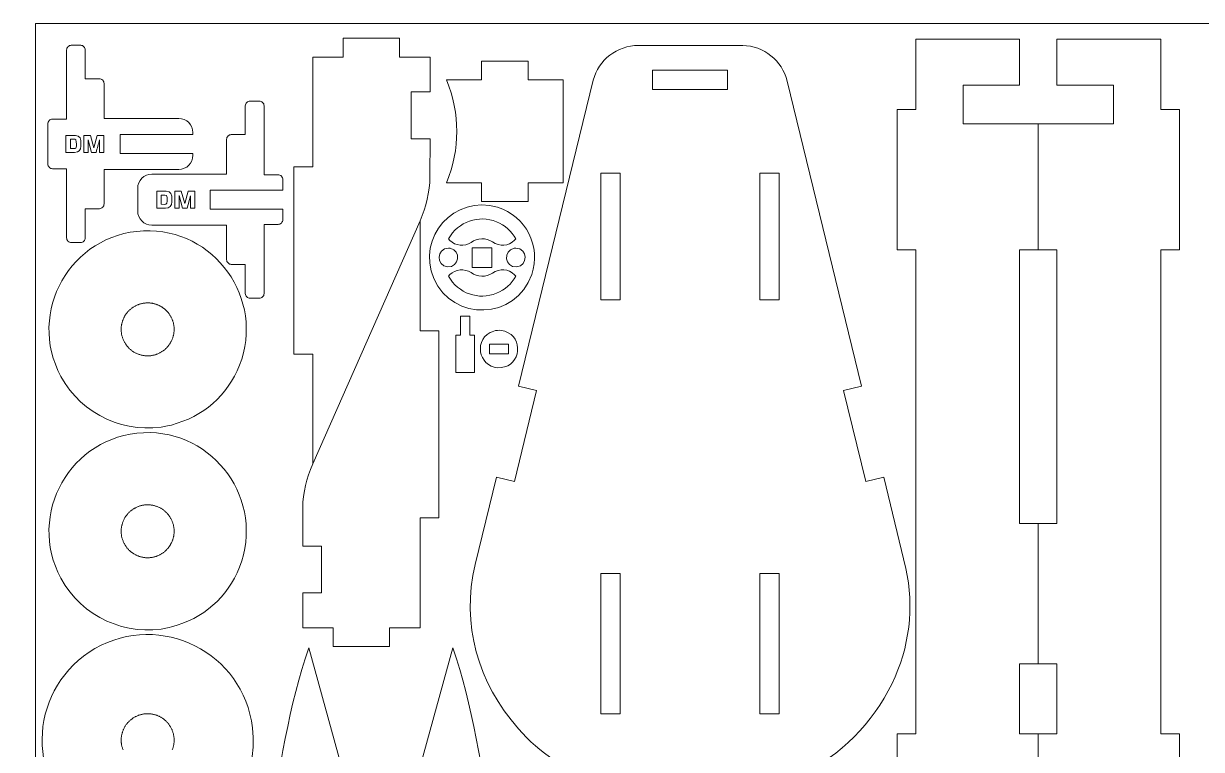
# Model space of a CAD drawing. Header units: inches. Extents: x 385 to 1135, y 241 to 603.
# Drawn here: x 384.8 to 577.9, y 365.1 to 484 of the extents above; entities that cross this region are included whole.
import ezdxf

# ---------------------------------------------------------------- set-up
doc = ezdxf.new("R2010")
doc.units = ezdxf.units.IN
doc.header["$MEASUREMENT"] = 0
for name, color, linetype in [('Capa 1', 7, 'Continuous'), ('Capa 2', 5, 'Continuous'), ('Capa 5', 20, 'Continuous')]:
    doc.layers.add(name, color=color, linetype=linetype)

msp = doc.modelspace()

# ---------------------------------------------------------------- linework, layer by layer
at = {"layer": 'Capa 1', "lineweight": 9}
for points in [[(500.22, 476.34), (500.22, 473.19), (487.95, 473.19), (487.95, 476.34), (500.22, 476.34)], [(482.62, 438.72), (482.62, 459.46), (479.48, 459.46), (479.48, 438.72), (482.59, 438.72), (482.62, 438.72)], [(505.55, 438.72), (505.55, 459.46), (508.7, 459.46), (508.7, 438.72), (505.59, 438.72), (505.55, 438.72)], [(461.53, 447.27), (458.39, 447.27), (458.39, 444.04), (461.61, 444.04), (461.61, 447.27), (461.53, 447.27)], [(551.16, 446.92), (554.23, 446.92), (554.23, 402.1), (551.16, 402.1), (551.16, 379.09), (554.23, 379.09), (554.23, 367.59), (551.16, 367.59), (551.16, 349.72), (548.09, 349.72), (548.09, 319.04), (551.16, 319.04)], [(406.23, 429.67), (406.34, 429.7), (406.44, 429.73), (406.55, 429.77), (406.65, 429.8), (406.76, 429.84), (406.86, 429.88), (406.96, 429.93), (407.06, 429.97), (407.15, 430.02), (407.25, 430.07), (407.34, 430.12), (407.43, 430.18), (407.52, 430.23), (407.61, 430.29), (407.7, 430.35), (407.78, 430.41), (407.87, 430.48), (407.95, 430.55), (408.03, 430.61), (408.11, 430.68), (408.18, 430.76), (408.26, 430.83), (408.33, 430.9), (408.4, 430.98), (408.47, 431.06), (408.54, 431.14), (408.6, 431.22), (408.67, 431.3), (408.73, 431.39), (408.79, 431.47), (408.84, 431.56), (408.9, 431.65), (408.95, 431.74), (409, 431.83), (409.05, 431.92), (409.09, 432.02), (409.14, 432.11), (409.18, 432.21), (409.22, 432.3), (409.26, 432.4), (409.29, 432.5), (409.32, 432.6), (409.35, 432.7), (409.38, 432.8), (409.4, 432.9), (409.43, 433.01), (409.45, 433.11), (409.46, 433.21), (409.48, 433.32), (409.49, 433.42), (409.5, 433.53), (409.51, 433.64), (409.51, 433.74), (409.52, 433.85), (409.52, 433.96), (409.51, 434.07), (409.51, 434.17), (409.5, 434.28), (409.49, 434.39), (409.47, 434.5), (409.45, 434.61), (409.43, 434.72), (409.41, 434.83), (409.39, 434.93), (409.36, 435.04), (409.33, 435.15), (409.29, 435.26), (409.26, 435.36), (409.22, 435.46), (409.18, 435.56), (409.13, 435.66), (409.09, 435.76), (409.04, 435.86), (408.99, 435.95), (408.94, 436.05), (408.88, 436.14), (408.83, 436.23), (408.77, 436.32), (408.71, 436.41), (408.65, 436.49), (408.58, 436.57), (408.52, 436.66), (408.45, 436.74), (408.38, 436.81), (408.3, 436.89), (408.23, 436.96), (408.16, 437.04), (408.08, 437.11), (408, 437.18), (407.92, 437.24), (407.84, 437.31), (407.76, 437.37), (407.67, 437.43), (407.59, 437.49), (407.5, 437.55), (407.41, 437.6), (407.32, 437.66), (407.23, 437.71), (407.14, 437.75), (407.04, 437.8), (406.95, 437.84), (406.85, 437.89), (406.76, 437.92), (406.66, 437.96), (406.56, 438), (406.46, 438.03), (406.36, 438.06), (406.26, 438.09), (406.16, 438.11), (406.05, 438.13), (405.95, 438.15), (405.85, 438.17), (405.74, 438.19), (405.64, 438.2), (405.53, 438.21), (405.42, 438.22), (405.32, 438.22), (405.21, 438.22), (405.1, 438.22), (405, 438.22), (404.89, 438.21), (404.78, 438.2), (404.67, 438.19), (404.56, 438.18), (404.45, 438.16), (404.34, 438.14), (404.23, 438.12), (404.13, 438.09), (404.02, 438.06), (403.91, 438.03), (403.8, 438), (403.7, 437.96), (403.6, 437.92), (403.5, 437.88), (403.4, 437.84), (403.3, 437.79), (403.2, 437.75), (403.11, 437.7), (403.01, 437.64), (402.92, 437.59), (402.83, 437.53), (402.74, 437.48), (402.66, 437.41), (402.57, 437.35), (402.49, 437.29), (402.4, 437.22), (402.32, 437.15), (402.25, 437.08), (402.17, 437.01), (402.1, 436.94), (402.02, 436.86), (401.95, 436.79), (401.88, 436.71), (401.82, 436.63), (401.75, 436.55), (401.69, 436.46), (401.63, 436.38), (401.57, 436.29), (401.51, 436.2), (401.46, 436.12), (401.4, 436.03), (401.35, 435.93), (401.31, 435.84), (401.26, 435.75), (401.22, 435.65), (401.18, 435.56), (401.14, 435.46), (401.1, 435.36), (401.06, 435.27), (401.03, 435.17), (401, 435.07), (400.98, 434.96), (400.95, 434.86), (400.93, 434.76), (400.91, 434.66), (400.89, 434.55), (400.87, 434.45), (400.86, 434.34), (400.85, 434.24), (400.84, 434.13), (400.84, 434.02), (400.84, 433.92), (400.84, 433.81), (400.84, 433.7), (400.85, 433.59), (400.86, 433.48), (400.87, 433.38), (400.88, 433.27), (400.9, 433.16), (400.92, 433.05), (400.94, 432.94), (400.97, 432.83), (401, 432.72), (401.03, 432.62), (401.06, 432.51), (401.1, 432.41), (401.14, 432.3), (401.18, 432.2), (401.22, 432.1), (401.27, 432), (401.31, 431.91), (401.36, 431.81), (401.42, 431.72), (401.47, 431.63), (401.53, 431.54), (401.59, 431.45), (401.65, 431.36), (401.71, 431.28), (401.77, 431.19), (401.84, 431.11), (401.91, 431.03), (401.98, 430.95), (402.05, 430.88), (402.12, 430.8), (402.2, 430.73), (402.28, 430.66), (402.35, 430.59), (402.43, 430.52), (402.52, 430.46), (402.6, 430.39), (402.68, 430.33), (402.77, 430.27), (402.86, 430.22), (402.94, 430.16), (403.03, 430.11), (403.13, 430.06), (403.22, 430.01), (403.31, 429.97), (403.41, 429.92), (403.5, 429.88), (403.6, 429.84), (403.7, 429.81), (403.79, 429.77), (403.89, 429.74), (403.99, 429.71), (404.1, 429.68), (404.2, 429.66), (404.3, 429.63), (404.4, 429.61), (404.51, 429.6), (404.61, 429.58), (404.72, 429.57), (404.82, 429.56), (404.93, 429.55), (405.04, 429.55), (405.14, 429.54), (405.25, 429.54), (405.36, 429.55), (405.47, 429.55), (405.58, 429.56), (405.68, 429.57), (405.79, 429.59), (405.9, 429.61), (406.01, 429.63), (406.12, 429.65), (406.23, 429.67)], [(456.46, 432.95), (456.46, 436.02), (457.99, 436.02), (457.99, 432.95), (458.76, 432.95), (458.76, 426.82), (455.69, 426.82), (455.69, 432.95), (456.46, 432.95)], [(461.21, 431.42), (461.21, 429.89), (461.21, 429.85), (461.24, 429.85), (464.31, 429.85), (464.35, 429.85), (464.35, 429.89), (464.35, 431.42), (464.35, 431.46), (464.31, 431.46), (461.24, 431.46), (461.21, 431.46), (461.21, 431.42)], [(406.23, 396.59), (406.34, 396.62), (406.44, 396.65), (406.55, 396.68), (406.65, 396.72), (406.76, 396.76), (406.86, 396.8), (406.96, 396.84), (407.06, 396.89), (407.15, 396.93), (407.25, 396.98), (407.34, 397.04), (407.43, 397.09), (407.52, 397.15), (407.61, 397.21), (407.7, 397.27), (407.78, 397.33), (407.87, 397.39), (407.95, 397.46), (408.03, 397.53), (408.11, 397.6), (408.18, 397.67), (408.26, 397.74), (408.33, 397.82), (408.4, 397.9), (408.47, 397.97), (408.54, 398.05), (408.6, 398.14), (408.67, 398.22), (408.73, 398.3), (408.79, 398.39), (408.84, 398.48), (408.9, 398.57), (408.95, 398.66), (409, 398.75), (409.05, 398.84), (409.09, 398.93), (409.14, 399.03), (409.18, 399.12), (409.22, 399.22), (409.26, 399.32), (409.29, 399.42), (409.32, 399.52), (409.35, 399.62), (409.38, 399.72), (409.4, 399.82), (409.43, 399.92), (409.45, 400.02), (409.46, 400.13), (409.48, 400.23), (409.49, 400.34), (409.5, 400.44), (409.51, 400.55), (409.51, 400.66), (409.52, 400.76), (409.52, 400.87), (409.51, 400.98), (409.51, 401.09), (409.5, 401.2), (409.49, 401.31), (409.47, 401.41), (409.45, 401.52), (409.43, 401.63), (409.41, 401.74), (409.39, 401.85), (409.36, 401.96), (409.33, 402.06), (409.29, 402.17), (409.26, 402.27), (409.22, 402.38), (409.18, 402.48), (409.13, 402.58), (409.09, 402.68), (409.04, 402.77), (408.99, 402.87), (408.94, 402.96), (408.88, 403.05), (408.83, 403.14), (408.77, 403.23), (408.71, 403.32), (408.65, 403.41), (408.58, 403.49), (408.52, 403.57), (408.45, 403.65), (408.38, 403.73), (408.3, 403.81), (408.23, 403.88), (408.16, 403.95), (408.08, 404.02), (408, 404.09), (407.92, 404.16), (407.84, 404.22), (407.76, 404.29), (407.67, 404.35), (407.59, 404.41), (407.5, 404.46), (407.41, 404.52), (407.32, 404.57), (407.23, 404.62), (407.14, 404.67), (407.04, 404.71), (406.95, 404.76), (406.85, 404.8), (406.76, 404.84), (406.66, 404.88), (406.56, 404.91), (406.46, 404.94), (406.36, 404.97), (406.26, 405), (406.16, 405.03), (406.05, 405.05), (405.95, 405.07), (405.85, 405.09), (405.74, 405.1), (405.64, 405.11), (405.53, 405.12), (405.42, 405.13), (405.32, 405.14), (405.21, 405.14), (405.1, 405.14), (405, 405.13), (404.89, 405.13), (404.78, 405.12), (404.67, 405.11), (404.56, 405.09), (404.45, 405.08), (404.34, 405.06), (404.23, 405.03), (404.13, 405.01), (404.02, 404.98), (403.91, 404.95), (403.8, 404.91), (403.7, 404.88), (403.6, 404.84), (403.5, 404.8), (403.4, 404.76), (403.3, 404.71), (403.2, 404.66), (403.11, 404.61), (403.01, 404.56), (402.92, 404.5), (402.83, 404.45), (402.74, 404.39), (402.66, 404.33), (402.57, 404.27), (402.49, 404.2), (402.4, 404.14), (402.32, 404.07), (402.25, 404), (402.17, 403.93), (402.1, 403.85), (402.02, 403.78), (401.95, 403.7), (401.88, 403.62), (401.82, 403.54), (401.75, 403.46), (401.69, 403.38), (401.63, 403.29), (401.57, 403.21), (401.51, 403.12), (401.46, 403.03), (401.4, 402.94), (401.35, 402.85), (401.31, 402.76), (401.26, 402.66), (401.22, 402.57), (401.18, 402.47), (401.14, 402.38), (401.1, 402.28), (401.06, 402.18), (401.03, 402.08), (401, 401.98), (400.98, 401.88), (400.95, 401.78), (400.93, 401.67), (400.91, 401.57), (400.89, 401.47), (400.87, 401.36), (400.86, 401.26), (400.85, 401.15), (400.84, 401.05), (400.84, 400.94), (400.84, 400.83), (400.84, 400.72), (400.84, 400.62), (400.85, 400.51), (400.86, 400.4), (400.87, 400.29), (400.88, 400.18), (400.9, 400.07), (400.92, 399.96), (400.94, 399.86), (400.97, 399.75), (401, 399.64), (401.03, 399.53), (401.06, 399.43), (401.1, 399.32), (401.14, 399.22), (401.18, 399.12), (401.22, 399.02), (401.27, 398.92), (401.31, 398.82), (401.36, 398.73), (401.42, 398.63), (401.47, 398.54), (401.53, 398.45), (401.59, 398.36), (401.65, 398.28), (401.71, 398.19), (401.77, 398.11), (401.84, 398.03), (401.91, 397.95), (401.98, 397.87), (402.05, 397.79), (402.12, 397.72), (402.2, 397.64), (402.28, 397.57), (402.35, 397.5), (402.43, 397.44), (402.52, 397.37), (402.6, 397.31), (402.68, 397.25), (402.77, 397.19), (402.86, 397.13), (402.94, 397.08), (403.03, 397.03), (403.13, 396.98), (403.22, 396.93), (403.31, 396.88), (403.41, 396.84), (403.5, 396.8), (403.6, 396.76), (403.7, 396.72), (403.79, 396.69), (403.89, 396.65), (403.99, 396.62), (404.1, 396.6), (404.2, 396.57), (404.3, 396.55), (404.4, 396.53), (404.51, 396.51), (404.61, 396.5), (404.72, 396.48), (404.82, 396.47), (404.93, 396.47), (405.04, 396.46), (405.14, 396.46), (405.25, 396.46), (405.36, 396.46), (405.47, 396.47), (405.58, 396.48), (405.68, 396.49), (405.79, 396.5), (405.9, 396.52), (406.01, 396.54), (406.12, 396.56), (406.23, 396.59)], [(482.62, 370.89), (482.62, 393.9), (479.48, 393.9), (479.48, 370.89), (482.59, 370.89), (482.62, 370.89)], [(505.55, 370.89), (505.55, 393.9), (508.7, 393.9), (508.7, 370.89), (505.59, 370.89), (505.55, 370.89)], [(551.16, 379.09), (548.09, 379.09), (548.09, 367.59), (551.16, 367.59)], [(409.22, 364.98), (409.26, 365.08), (409.29, 365.18), (409.32, 365.28), (409.35, 365.38), (409.38, 365.48), (409.4, 365.58), (409.43, 365.69), (409.45, 365.79), (409.46, 365.89), (409.48, 366), (409.49, 366.1), (409.5, 366.21), (409.51, 366.32), (409.51, 366.42), (409.52, 366.53), (409.52, 366.64), (409.51, 366.74), (409.51, 366.85), (409.5, 366.96), (409.49, 367.07), (409.47, 367.18), (409.45, 367.29), (409.43, 367.4), (409.41, 367.51), (409.39, 367.61), (409.36, 367.72), (409.33, 367.83), (409.29, 367.94), (409.26, 368.04), (409.22, 368.14), (409.18, 368.24), (409.13, 368.34), (409.09, 368.44), (409.04, 368.54), (408.99, 368.63), (408.94, 368.73), (408.88, 368.82), (408.83, 368.91), (408.77, 369), (408.71, 369.08), (408.65, 369.17), (408.58, 369.25), (408.52, 369.34), (408.45, 369.42), (408.38, 369.49), (408.3, 369.57), (408.23, 369.64), (408.16, 369.72), (408.08, 369.79), (408, 369.86), (407.92, 369.92), (407.84, 369.99), (407.76, 370.05), (407.67, 370.11), (407.59, 370.17), (407.5, 370.23), (407.41, 370.28), (407.32, 370.33), (407.23, 370.39), (407.14, 370.43), (407.04, 370.48), (406.95, 370.52), (406.85, 370.56), (406.76, 370.6), (406.66, 370.64), (406.56, 370.68), (406.46, 370.71), (406.36, 370.74), (406.26, 370.76), (406.16, 370.79), (406.05, 370.81), (405.95, 370.83), (405.85, 370.85), (405.74, 370.87), (405.64, 370.88), (405.53, 370.89), (405.42, 370.89), (405.32, 370.9), (405.21, 370.9), (405.1, 370.9), (405, 370.9), (404.89, 370.89), (404.78, 370.88), (404.67, 370.87), (404.56, 370.86), (404.45, 370.84), (404.34, 370.82), (404.23, 370.8), (404.13, 370.77), (404.02, 370.74), (403.91, 370.71), (403.8, 370.68), (403.7, 370.64), (403.6, 370.6), (403.5, 370.56), (403.4, 370.52), (403.3, 370.47), (403.2, 370.43), (403.11, 370.38), (403.01, 370.32), (402.92, 370.27), (402.83, 370.21), (402.74, 370.15), (402.66, 370.09), (402.57, 370.03), (402.49, 369.97), (402.4, 369.9), (402.32, 369.83), (402.25, 369.76), (402.17, 369.69), (402.1, 369.62), (402.02, 369.54), (401.95, 369.46), (401.88, 369.39), (401.82, 369.31), (401.75, 369.22), (401.69, 369.14), (401.63, 369.06), (401.57, 368.97), (401.51, 368.88), (401.46, 368.79), (401.4, 368.71), (401.35, 368.61), (401.31, 368.52), (401.26, 368.43), (401.22, 368.33), (401.18, 368.24), (401.14, 368.14), (401.1, 368.04), (401.06, 367.94), (401.03, 367.85), (401, 367.75), (400.98, 367.64), (400.95, 367.54), (400.93, 367.44), (400.91, 367.34), (400.89, 367.23), (400.87, 367.13), (400.86, 367.02), (400.85, 366.92), (400.84, 366.81), (400.84, 366.7), (400.84, 366.6), (400.84, 366.49), (400.84, 366.38), (400.85, 366.27), (400.86, 366.16), (400.87, 366.06), (400.88, 365.95), (400.9, 365.84), (400.92, 365.73), (400.94, 365.62), (400.97, 365.51), (401, 365.4), (401.03, 365.3), (401.06, 365.19), (401.1, 365.09), (401.14, 364.98)]]:
    msp.add_lwpolyline(points, dxfattribs=at)
for points, knots in [([(448.39, 465.12), (448.39, 465.12), (448.39, 472.79), (448.39, 472.79), (448.39, 472.79), (451.46, 472.79), (451.46, 472.79), (451.46, 472.79), (451.46, 478.51), (451.46, 478.51), (451.46, 478.51), (446.45, 478.51), (446.45, 478.51), (446.45, 478.51), (446.45, 481.58), (446.45, 481.58), (446.45, 481.58), (437.24, 481.58), (437.24, 481.58), (437.24, 481.58), (437.24, 478.51), (437.24, 478.51), (437.24, 478.51), (432.23, 478.51), (432.23, 478.51), (432.23, 478.51), (432.23, 460.51), (432.23, 460.51), (432.23, 460.51), (429.16, 460.51), (429.16, 460.51), (429.16, 460.51), (429.16, 429.83), (429.16, 429.83), (429.16, 429.83), (432.23, 429.83), (432.23, 429.83), (432.23, 429.83), (432.23, 411.83), (432.23, 411.83), (432.23, 411.83), (449.83, 451.65), (449.83, 451.65), (450.84, 454), (451.41, 456.33), (451.45, 458.89), (451.45, 458.89), (451.46, 465.12), (451.46, 465.12), (451.46, 465.12), (448.39, 465.12), (448.39, 465.12)], [0, 0, 0, 0, 1, 1, 1, 2, 2, 2, 3, 3, 3, 4, 4, 4, 5, 5, 5, 6, 6, 6, 7, 7, 7, 8, 8, 8, 9, 9, 9, 10, 10, 10, 11, 11, 11, 12, 12, 12, 13, 13, 13, 14, 14, 14, 15, 15, 15, 16, 16, 16, 17, 17, 17, 17]), ([(551.16, 300.93), (550.84, 288.79), (549.91, 279), (547.95, 267.02), (547.95, 267.02), (544.39, 267.02), (544.39, 267.02), (544.39, 267.02), (544.39, 260.5), (544.39, 260.5), (544.39, 260.5), (547.46, 260.5), (547.46, 260.5), (547.46, 260.5), (547.46, 252.17), (547.46, 252.17), (547.46, 252.17), (544.39, 252.17), (544.39, 252.17), (544.39, 252.17), (544.39, 249.77), (544.39, 249.77), (544.39, 249.77), (543.06, 244.54), (542.82, 243.89), (542.63, 243.39), (542.14, 243.19), (541.72, 243.76), (541.22, 244.43), (540.3, 245.9), (539.8, 246.66), (536.37, 251.96), (534.32, 256.6), (532.45, 262.66), (527.77, 277.78), (525.46, 300.38), (525.22, 316.19), (525.02, 329.42), (526, 342.54), (527.38, 355.69), (527.38, 355.69), (528.01, 361.45), (528.01, 361.45), (528.01, 361.45), (528.01, 367.59), (528.01, 367.59), (528.01, 367.59), (531.08, 367.59), (531.08, 367.59), (531.08, 367.59), (531.08, 446.92), (531.08, 446.92), (531.08, 446.92), (528.01, 446.92), (528.01, 446.92), (528.01, 446.92), (528.01, 469.93), (528.01, 469.93), (528.01, 469.93), (531.08, 469.93), (531.08, 469.93), (531.08, 469.93), (531.08, 481.43), (531.08, 481.43), (531.08, 481.43), (548.09, 481.43), (548.09, 481.43), (548.09, 481.43), (548.09, 473.91), (548.09, 473.91), (548.09, 473.91), (538.85, 473.91), (538.85, 473.91), (538.85, 473.91), (538.85, 467.54), (538.85, 467.54), (538.85, 467.54), (551.16, 467.54), (551.16, 467.54), (551.16, 467.54), (551.16, 446.92), (551.16, 446.92), (551.16, 446.92), (548.09, 446.92), (548.09, 446.92), (548.09, 446.92), (548.09, 402.1), (548.09, 402.1), (548.09, 402.1), (551.16, 402.1), (551.16, 402.1)], [0, 0, 0, 0, 1, 1, 1, 2, 2, 2, 3, 3, 3, 4, 4, 4, 5, 5, 5, 6, 6, 6, 7, 7, 7, 8, 8, 8, 9, 9, 9, 10, 10, 10, 11, 11, 11, 12, 12, 12, 13, 13, 13, 14, 14, 14, 15, 15, 15, 16, 16, 16, 17, 17, 17, 18, 18, 18, 19, 19, 19, 20, 20, 20, 21, 21, 21, 22, 22, 22, 23, 23, 23, 24, 24, 24, 25, 25, 25, 26, 26, 26, 27, 27, 27, 28, 28, 28, 29, 29, 29, 30, 30, 30, 30]), ([(551.16, 349.72), (551.16, 349.72), (554.23, 349.72), (554.23, 349.72), (554.23, 349.72), (554.23, 319.04), (554.23, 319.04), (554.23, 319.04), (551.16, 319.04), (551.16, 319.04), (551.16, 319.04), (551.16, 300.93), (551.16, 300.93), (551.25, 293.72), (551.96, 284.75), (552.84, 277.57), (553.28, 273.98), (553.79, 270.59), (554.37, 267.02), (554.37, 267.02), (557.93, 267.02), (557.93, 267.02), (557.93, 267.02), (557.93, 260.5), (557.93, 260.5), (557.93, 260.5), (554.86, 260.5), (554.86, 260.5), (554.86, 260.5), (554.86, 252.17), (554.86, 252.17), (554.86, 252.17), (557.93, 252.17), (557.93, 252.17), (557.93, 252.17), (557.93, 249.77), (557.93, 249.77), (557.93, 249.77), (559.26, 244.54), (559.5, 243.89), (559.68, 243.39), (560.17, 243.19), (560.6, 243.76), (561.1, 244.43), (562.02, 245.9), (562.51, 246.66), (565.94, 251.95), (568, 256.6), (569.87, 262.66), (574.55, 277.78), (576.86, 300.38), (577.1, 316.19), (577.29, 329.42), (576.32, 342.53), (574.94, 355.69), (574.94, 355.69), (574.31, 361.45), (574.31, 361.45), (574.31, 361.45), (574.31, 367.59), (574.31, 367.59), (574.31, 367.59), (571.24, 367.59), (571.24, 367.59), (571.24, 367.59), (571.24, 446.92), (571.24, 446.92), (571.24, 446.92), (574.31, 446.92), (574.31, 446.92), (574.31, 446.92), (574.31, 469.93), (574.31, 469.93), (574.31, 469.93), (571.24, 469.93), (571.24, 469.93), (571.24, 469.93), (571.24, 481.43), (571.24, 481.43), (571.24, 481.43), (554.23, 481.43), (554.23, 481.43), (554.23, 481.43), (554.23, 473.91), (554.23, 473.91), (554.23, 473.91), (563.47, 473.91), (563.47, 473.91), (563.47, 473.91), (563.47, 467.54), (563.47, 467.54), (563.47, 467.54), (551.16, 467.54), (551.16, 467.54)], [0, 0, 0, 0, 1, 1, 1, 2, 2, 2, 3, 3, 3, 4, 4, 4, 5, 5, 5, 6, 6, 6, 7, 7, 7, 8, 8, 8, 9, 9, 9, 10, 10, 10, 11, 11, 11, 12, 12, 12, 13, 13, 13, 14, 14, 14, 15, 15, 15, 16, 16, 16, 17, 17, 17, 18, 18, 18, 19, 19, 19, 20, 20, 20, 21, 21, 21, 22, 22, 22, 23, 23, 23, 24, 24, 24, 25, 25, 25, 26, 26, 26, 27, 27, 27, 28, 28, 28, 29, 29, 29, 30, 30, 30, 31, 31, 31, 31]), ([(397.26, 474.93), (397.47, 474.93), (397.66, 474.85), (397.81, 474.7), (397.95, 474.56), (398.03, 474.36), (398.03, 474.16), (398.03, 474.16), (398.03, 468.44), (398.03, 468.44), (398.03, 468.44), (410.3, 468.44), (410.3, 468.44), (410.91, 468.44), (411.5, 468.2), (411.93, 467.77), (412.36, 467.34), (412.6, 466.75), (412.6, 466.14), (412.6, 466.14), (412.6, 465.84), (412.6, 465.84), (412.6, 465.84), (400.68, 465.84), (400.68, 465.84), (400.68, 465.84), (400.68, 462.7), (400.68, 462.7), (400.68, 462.7), (412.6, 462.7), (412.6, 462.7), (412.6, 462.7), (412.6, 462.4), (412.6, 462.4), (412.6, 461.79), (412.36, 461.2), (411.93, 460.77), (411.5, 460.34), (410.91, 460.1), (410.3, 460.1), (410.3, 460.1), (398.03, 460.1), (398.03, 460.1), (398.03, 460.1), (398.03, 454.43), (398.03, 454.43), (398.03, 454.22), (397.95, 454.03), (397.81, 453.88), (397.66, 453.74), (397.47, 453.66), (397.26, 453.66), (397.26, 453.66), (394.96, 453.66), (394.96, 453.66), (394.96, 453.66), (394.96, 448.88), (394.96, 448.88), (394.96, 448.67), (394.88, 448.48), (394.74, 448.34), (394.6, 448.19), (394.4, 448.11), (394.2, 448.11), (394.2, 448.11), (392.66, 448.11), (392.66, 448.11), (392.46, 448.11), (392.26, 448.19), (392.12, 448.33), (391.98, 448.48), (391.9, 448.67), (391.9, 448.88), (391.9, 448.88), (391.9, 460.21), (391.9, 460.21), (391.9, 460.21), (389.59, 460.21), (389.59, 460.21), (389.39, 460.21), (389.2, 460.29), (389.05, 460.44), (388.91, 460.58), (388.83, 460.78), (388.83, 460.98), (388.83, 460.98), (388.83, 467.56), (388.83, 467.56), (388.83, 467.76), (388.91, 467.96), (389.05, 468.1), (389.2, 468.25), (389.39, 468.33), (389.59, 468.33), (389.59, 468.33), (391.9, 468.33), (391.9, 468.33), (391.9, 468.33), (391.9, 479.66), (391.9, 479.66), (391.9, 479.86), (391.98, 480.06), (392.12, 480.2), (392.26, 480.35), (392.46, 480.43), (392.66, 480.43), (392.66, 480.43), (394.2, 480.43), (394.2, 480.43), (394.4, 480.43), (394.59, 480.35), (394.74, 480.2), (394.88, 480.06), (394.96, 479.86), (394.96, 479.66), (394.96, 479.66), (394.96, 474.93), (394.96, 474.93), (394.96, 474.93), (397.26, 474.93), (397.26, 474.93)], [0, 0, 0, 0, 1, 1, 1, 2, 2, 2, 3, 3, 3, 4, 4, 4, 5, 5, 5, 6, 6, 6, 7, 7, 7, 8, 8, 8, 9, 9, 9, 10, 10, 10, 11, 11, 11, 12, 12, 12, 13, 13, 13, 14, 14, 14, 15, 15, 15, 16, 16, 16, 17, 17, 17, 18, 18, 18, 19, 19, 19, 20, 20, 20, 21, 21, 21, 22, 22, 22, 23, 23, 23, 24, 24, 24, 25, 25, 25, 26, 26, 26, 27, 27, 27, 28, 28, 28, 29, 29, 29, 30, 30, 30, 31, 31, 31, 32, 32, 32, 33, 33, 33, 34, 34, 34, 35, 35, 35, 36, 36, 36, 37, 37, 37, 38, 38, 38, 39, 39, 39, 40, 40, 40, 40]), ([(482.59, 295.5), (482.59, 295.5), (505.59, 295.5), (505.59, 295.5), (505.59, 295.5), (505.59, 310.84), (505.59, 310.84), (505.59, 310.84), (508.66, 310.84), (508.66, 310.84), (508.66, 310.84), (508.66, 341.52), (508.66, 341.52), (508.66, 341.52), (505.59, 341.52), (505.59, 341.52), (505.59, 341.52), (505.59, 359.39), (505.59, 359.39), (505.59, 359.39), (508.66, 359.39), (508.66, 359.39), (509.05, 359.46), (511.71, 360.64), (512.23, 360.89), (518.8, 364.09), (523.99, 369.3), (527.2, 375.86), (530.03, 381.65), (530.88, 388.43), (529.46, 394.72), (529.46, 394.72), (525.83, 409.66), (525.83, 409.66), (525.83, 409.66), (522.88, 408.94), (522.88, 408.94), (522.88, 408.94), (519.25, 423.84), (519.25, 423.84), (519.25, 423.84), (522.2, 424.56), (522.2, 424.56), (522.2, 424.56), (510.01, 474.55), (510.01, 474.55), (509.16, 477.94), (506.18, 480.35), (502.72, 480.4), (502.72, 480.4), (485.62, 480.41), (485.62, 480.41), (482.13, 480.39), (479.08, 478.06), (478.21, 474.71), (478.21, 474.71), (465.98, 424.56), (465.98, 424.56), (465.98, 424.56), (468.93, 423.84), (468.93, 423.84), (468.93, 423.84), (465.3, 408.94), (465.3, 408.94), (465.3, 408.94), (462.35, 409.66), (462.35, 409.66), (462.35, 409.66), (458.87, 395.38), (458.87, 395.38), (456.54, 385.58), (459.31, 375.95), (465.94, 368.45), (469.47, 364.46), (473.82, 361.57), (478.78, 359.67), (478.78, 359.67), (479.52, 359.39), (479.52, 359.39), (479.52, 359.39), (482.59, 359.39), (482.59, 359.39), (482.59, 359.39), (482.59, 341.52), (482.59, 341.52), (482.59, 341.52), (479.52, 341.52), (479.52, 341.52), (479.52, 341.52), (479.52, 310.84), (479.52, 310.84), (479.52, 310.84), (482.59, 310.84), (482.59, 310.84), (482.59, 310.84), (482.59, 295.5), (482.59, 295.5)], [0, 0, 0, 0, 1, 1, 1, 2, 2, 2, 3, 3, 3, 4, 4, 4, 5, 5, 5, 6, 6, 6, 7, 7, 7, 8, 8, 8, 9, 9, 9, 10, 10, 10, 11, 11, 11, 12, 12, 12, 13, 13, 13, 14, 14, 14, 15, 15, 15, 16, 16, 16, 17, 17, 17, 18, 18, 18, 19, 19, 19, 20, 20, 20, 21, 21, 21, 22, 22, 22, 23, 23, 23, 24, 24, 24, 25, 25, 25, 26, 26, 26, 27, 27, 27, 28, 28, 28, 29, 29, 29, 30, 30, 30, 31, 31, 31, 32, 32, 32, 32]), ([(473.29, 457.89), (473.29, 457.89), (467.57, 457.89), (467.57, 457.89), (467.57, 457.89), (467.57, 454.83), (467.57, 454.83), (467.57, 454.83), (459.9, 454.83), (459.9, 454.83), (459.9, 454.83), (459.9, 457.89), (459.9, 457.89), (459.9, 457.89), (454.18, 457.89), (454.18, 457.89), (456.41, 463.51), (456.41, 469.15), (454.18, 474.77), (454.18, 474.77), (459.9, 474.77), (459.9, 474.77), (459.9, 474.77), (459.9, 477.83), (459.9, 477.83), (459.9, 477.83), (467.57, 477.83), (467.57, 477.83), (467.57, 477.83), (467.57, 474.77), (467.57, 474.77), (467.57, 474.77), (473.29, 474.77), (473.29, 474.77), (473.29, 474.77), (473.29, 457.89), (473.29, 457.89)], [0, 0, 0, 0, 1, 1, 1, 2, 2, 2, 3, 3, 3, 4, 4, 4, 5, 5, 5, 6, 6, 6, 7, 7, 7, 8, 8, 8, 9, 9, 9, 10, 10, 10, 11, 11, 11, 12, 12, 12, 12]), ([(405.85, 459.31), (405.24, 459.31), (404.66, 459.07), (404.23, 458.64), (403.79, 458.21), (403.55, 457.62), (403.55, 457.01), (403.55, 457.01), (403.55, 453.27), (403.55, 453.27), (403.55, 452.66), (403.8, 452.07), (404.23, 451.64), (404.66, 451.21), (405.24, 450.97), (405.85, 450.97), (405.85, 450.97), (418.12, 450.97), (418.12, 450.97), (418.12, 450.97), (418.12, 445.3), (418.12, 445.3), (418.12, 445.1), (418.2, 444.9), (418.35, 444.76), (418.49, 444.61), (418.69, 444.53), (418.89, 444.53), (418.89, 444.53), (421.19, 444.53), (421.19, 444.53), (421.19, 444.53), (421.19, 439.75), (421.19, 439.75), (421.19, 439.55), (421.27, 439.35), (421.42, 439.21), (421.56, 439.06), (421.75, 438.98), (421.96, 438.98), (421.96, 438.98), (423.49, 438.98), (423.49, 438.98), (423.69, 438.98), (423.89, 439.06), (424.03, 439.21), (424.18, 439.35), (424.26, 439.55), (424.26, 439.75), (424.26, 439.75), (424.26, 451.08), (424.26, 451.08), (424.26, 451.08), (426.56, 451.08), (426.56, 451.08), (426.76, 451.08), (426.96, 451.16), (427.1, 451.31), (427.25, 451.45), (427.33, 451.65), (427.33, 451.85), (427.33, 451.85), (427.33, 453.57), (427.33, 453.57), (427.33, 453.57), (415.4, 453.57), (415.4, 453.57), (415.4, 453.57), (415.4, 456.71), (415.4, 456.71), (415.4, 456.71), (427.33, 456.71), (427.33, 456.71), (427.33, 456.71), (427.33, 458.43), (427.33, 458.43), (427.33, 458.64), (427.24, 458.83), (427.1, 458.98), (426.96, 459.12), (426.76, 459.2), (426.56, 459.2), (426.56, 459.2), (424.26, 459.2), (424.26, 459.2), (424.26, 459.2), (424.26, 470.53), (424.26, 470.53), (424.26, 470.74), (424.18, 470.93), (424.03, 471.08), (423.89, 471.22), (423.69, 471.3), (423.49, 471.3), (423.49, 471.3), (421.96, 471.3), (421.96, 471.3), (421.75, 471.3), (421.56, 471.22), (421.42, 471.08), (421.27, 470.93), (421.19, 470.74), (421.19, 470.53), (421.19, 470.53), (421.19, 465.8), (421.19, 465.8), (421.19, 465.8), (418.89, 465.8), (418.89, 465.8), (418.69, 465.8), (418.49, 465.72), (418.35, 465.57), (418.2, 465.43), (418.12, 465.24), (418.12, 465.03), (418.12, 465.03), (418.12, 459.31), (418.12, 459.31), (418.12, 459.31), (405.85, 459.31), (405.85, 459.31)], [0, 0, 0, 0, 1, 1, 1, 2, 2, 2, 3, 3, 3, 4, 4, 4, 5, 5, 5, 6, 6, 6, 7, 7, 7, 8, 8, 8, 9, 9, 9, 10, 10, 10, 11, 11, 11, 12, 12, 12, 13, 13, 13, 14, 14, 14, 15, 15, 15, 16, 16, 16, 17, 17, 17, 18, 18, 18, 19, 19, 19, 20, 20, 20, 21, 21, 21, 22, 22, 22, 23, 23, 23, 24, 24, 24, 25, 25, 25, 26, 26, 26, 27, 27, 27, 28, 28, 28, 29, 29, 29, 30, 30, 30, 31, 31, 31, 32, 32, 32, 33, 33, 33, 34, 34, 34, 35, 35, 35, 36, 36, 36, 37, 37, 37, 38, 38, 38, 39, 39, 39, 40, 40, 40, 40]), ([(468.16, 442.9), (465.49, 435.33), (455.2, 435.13), (452.11, 442.21), (449.16, 448.94), (455.53, 456.06), (462.54, 453.88), (467.22, 452.43), (469.65, 447.51), (468.16, 442.9)], [0, 0, 0, 0, 1, 1, 1, 2, 2, 2, 3, 3, 3, 3]), ([(465.33, 448.49), (464.32, 447.49), (462.87, 447.42), (461.71, 448.2), (460.6, 448.95), (459.27, 448.86), (458.19, 448.13), (457.12, 447.42), (455.64, 447.55), (454.71, 448.45), (454.71, 448.45), (454.47, 448.7), (454.47, 448.7), (456.11, 451.56), (459.41, 452.7), (462.38, 451.51), (463.74, 450.96), (464.81, 449.96), (465.53, 448.7), (465.53, 448.7), (465.33, 448.49), (465.33, 448.49)], [0, 0, 0, 0, 1, 1, 1, 2, 2, 2, 3, 3, 3, 4, 4, 4, 5, 5, 5, 6, 6, 6, 7, 7, 7, 7]), ([(409.09, 418.21), (414.24, 419.56), (418.29, 423.05), (420.23, 428), (424.48, 438.86), (416.1, 450.53), (404.5, 450.03), (392.58, 449.52), (385.28, 436.67), (390.97, 426.17), (394.4, 419.85), (401.65, 416.54), (408.69, 418.11), (408.69, 418.11), (409.09, 418.21), (409.09, 418.21)], [0, 0, 0, 0, 1, 1, 1, 2, 2, 2, 3, 3, 3, 4, 4, 4, 5, 5, 5, 5]), ([(432.23, 411.83), (431.21, 409.44), (430.65, 407.21), (430.6, 404.6), (430.6, 404.6), (430.6, 398.36), (430.6, 398.36), (430.6, 398.36), (433.66, 398.36), (433.66, 398.36), (433.66, 398.36), (433.66, 390.69), (433.66, 390.69), (433.66, 390.69), (430.6, 390.69), (430.6, 390.69), (430.6, 390.69), (430.6, 384.97), (430.6, 384.97), (430.6, 384.97), (435.61, 384.97), (435.61, 384.97), (435.61, 384.97), (435.61, 381.91), (435.61, 381.91), (435.61, 381.91), (444.81, 381.91), (444.81, 381.91), (444.81, 381.91), (444.81, 384.97), (444.81, 384.97), (444.81, 384.97), (449.83, 384.97), (449.83, 384.97), (449.83, 384.97), (449.83, 402.98), (449.83, 402.98), (449.83, 402.98), (452.89, 402.98), (452.89, 402.98), (452.89, 402.98), (452.89, 433.65), (452.89, 433.65), (452.89, 433.65), (449.83, 433.65), (449.83, 433.65), (449.83, 433.65), (449.83, 451.65), (449.83, 451.65)], [0, 0, 0, 0, 1, 1, 1, 2, 2, 2, 3, 3, 3, 4, 4, 4, 5, 5, 5, 6, 6, 6, 7, 7, 7, 8, 8, 8, 9, 9, 9, 10, 10, 10, 11, 11, 11, 12, 12, 12, 13, 13, 13, 14, 14, 14, 15, 15, 15, 16, 16, 16, 16]), ([(454.47, 447.19), (452.49, 447.17), (452.43, 444.27), (454.35, 444.13), (456.27, 443.98), (456.63, 446.83), (454.74, 447.17), (454.74, 447.17), (454.47, 447.19), (454.47, 447.19)], [0, 0, 0, 0, 1, 1, 1, 2, 2, 2, 3, 3, 3, 3]), ([(465.53, 447.19), (467.5, 447.17), (467.57, 444.27), (465.65, 444.13), (463.73, 443.98), (463.37, 446.83), (465.26, 447.17), (465.26, 447.17), (465.53, 447.19), (465.53, 447.19)], [0, 0, 0, 0, 1, 1, 1, 2, 2, 2, 3, 3, 3, 3]), ([(465.33, 442.82), (464.32, 443.82), (462.87, 443.89), (461.71, 443.11), (460.6, 442.36), (459.27, 442.45), (458.19, 443.18), (457.12, 443.89), (455.64, 443.76), (454.71, 442.86), (454.71, 442.86), (454.47, 442.61), (454.47, 442.61), (456.11, 439.75), (459.41, 438.61), (462.38, 439.8), (463.74, 440.35), (464.81, 441.35), (465.53, 442.61), (465.53, 442.61), (465.33, 442.82), (465.33, 442.82)], [0, 0, 0, 0, 1, 1, 1, 2, 2, 2, 3, 3, 3, 4, 4, 4, 5, 5, 5, 6, 6, 6, 7, 7, 7, 7]), ([(461.34, 433.37), (458.33, 431.73), (459.82, 427.24), (463.12, 427.61), (466.36, 427.97), (466.85, 432.53), (463.75, 433.57), (462.94, 433.84), (462.1, 433.76), (461.34, 433.37)], [0, 0, 0, 0, 1, 1, 1, 2, 2, 2, 3, 3, 3, 3]), ([(409.09, 385.12), (414.24, 386.47), (418.29, 389.96), (420.23, 394.92), (424.48, 405.78), (416.1, 417.45), (404.5, 416.95), (392.58, 416.43), (385.28, 403.58), (390.97, 393.09), (394.4, 386.76), (401.65, 383.45), (408.69, 385.02), (408.69, 385.02), (409.09, 385.12), (409.09, 385.12)], [0, 0, 0, 0, 1, 1, 1, 2, 2, 2, 3, 3, 3, 4, 4, 4, 5, 5, 5, 5]), ([(600.06, 368.51), (605.2, 369.87), (609.25, 373.35), (611.19, 378.31), (615.45, 389.17), (607.07, 400.84), (595.46, 400.34), (583.54, 399.82), (576.25, 386.97), (581.94, 376.48), (585.36, 370.15), (592.61, 366.85), (599.65, 368.42), (599.65, 368.42), (600.06, 368.51), (600.06, 368.51)], [0, 0, 0, 0, 1, 1, 1, 2, 2, 2, 3, 3, 3, 4, 4, 4, 5, 5, 5, 5]), ([(409.37, 349.77), (404.12, 348.53), (398.83, 349.58), (394.56, 352.89), (384.84, 360.43), (385.92, 375.46), (396.54, 381.57), (407.28, 387.74), (420.9, 380.95), (422.37, 368.59), (423.38, 360.13), (418.03, 352.16), (409.81, 349.88), (409.81, 349.88), (409.37, 349.77), (409.37, 349.77)], [0, 0, 0, 0, 1, 1, 1, 2, 2, 2, 3, 3, 3, 4, 4, 4, 5, 5, 5, 5]), ([(431.61, 381.68), (431.61, 381.68), (441.68, 344.98), (441.68, 344.98), (441.68, 344.98), (431.09, 344.98), (431.09, 344.98), (431.09, 344.98), (431.09, 338.62), (431.09, 338.62), (431.09, 338.62), (443.39, 338.62), (443.39, 338.62), (443.39, 338.62), (455.7, 338.62), (455.7, 338.62), (455.7, 338.62), (455.7, 344.98), (455.7, 344.98), (455.7, 344.98), (445.11, 344.98), (445.11, 344.98), (445.11, 344.98), (455.18, 381.68), (455.18, 381.68), (455.18, 381.68), (455.79, 379.89), (455.79, 379.89), (458.7, 370.87), (460.61, 358.96), (461.67, 349.59), (464.45, 324.92), (463.15, 305.97), (460.43, 281.33), (460.43, 281.33), (443.39, 281.33), (443.39, 281.33), (443.39, 281.33), (426.36, 281.33), (426.36, 281.33), (423.64, 305.97), (422.33, 324.92), (425.12, 349.59), (426.18, 358.96), (428.08, 370.87), (431, 379.89), (431, 379.89), (431.61, 381.68), (431.61, 381.68)], [0, 0, 0, 0, 1, 1, 1, 2, 2, 2, 3, 3, 3, 4, 4, 4, 5, 5, 5, 6, 6, 6, 7, 7, 7, 8, 8, 8, 9, 9, 9, 10, 10, 10, 11, 11, 11, 12, 12, 12, 13, 13, 13, 14, 14, 14, 15, 15, 15, 16, 16, 16, 16])]:
    msp.add_open_spline(points, degree=3, knots=knots, dxfattribs=at)
at = {"layer": 'Capa 2', "lineweight": 9}
for points in [[(386.82, 483.99), (386.82, 242.03)], [(386.82, 483.99), (771.33, 483.99)]]:
    msp.add_lwpolyline(points, dxfattribs=at)
at = {"layer": 'Capa 5', "lineweight": 9}
msp.add_lwpolyline([(412.9, 453.76), (412.18, 453.76), (412.18, 455.79), (411.63, 453.76), (410.89, 453.76), (410.33, 455.81), (410.33, 453.76), (409.61, 453.76), (409.61, 456.52), (410.69, 456.52), (411.25, 454.53), (411.82, 456.52), (412.9, 456.52), (412.9, 453.76)], dxfattribs=at)
for points, knots in [([(391.78, 462.89), (391.78, 462.89), (391.78, 465.65), (391.78, 465.65), (392.1, 465.65), (393.36, 465.72), (393.78, 465.55), (394.36, 465.31), (394.25, 464.41), (394.24, 463.92), (394.22, 463.18), (393.92, 462.89), (393.18, 462.89), (393.18, 462.89), (391.78, 462.89), (391.78, 462.89)], [0, 0, 0, 0, 1, 1, 1, 2, 2, 2, 3, 3, 3, 4, 4, 4, 5, 5, 5, 5]), ([(396.92, 465.65), (396.92, 465.65), (398, 465.65), (398, 465.65), (398, 465.65), (398, 462.89), (398, 462.89), (398, 462.89), (397.28, 462.89), (397.28, 462.89), (397.28, 462.89), (397.28, 464.92), (397.28, 464.92), (397.15, 464.26), (396.89, 463.55), (396.72, 462.89), (396.72, 462.89), (395.99, 462.89), (395.99, 462.89), (395.99, 462.89), (395.43, 464.94), (395.43, 464.94), (395.43, 464.94), (395.43, 462.89), (395.43, 462.89), (395.43, 462.89), (394.71, 462.89), (394.71, 462.89), (394.71, 462.89), (394.71, 465.65), (394.71, 465.65), (394.71, 465.65), (395.79, 465.65), (395.79, 465.65), (395.79, 465.65), (396.35, 463.65), (396.35, 463.65), (396.35, 463.65), (396.92, 465.65), (396.92, 465.65)], [0, 0, 0, 0, 1, 1, 1, 2, 2, 2, 3, 3, 3, 4, 4, 4, 5, 5, 5, 6, 6, 6, 7, 7, 7, 8, 8, 8, 9, 9, 9, 10, 10, 10, 11, 11, 11, 12, 12, 12, 13, 13, 13, 13]), ([(392.52, 463.51), (393.52, 463.51), (393.54, 463.38), (393.48, 464.62), (393.45, 465.18), (393.15, 465.03), (392.52, 465.03), (392.52, 465.03), (392.52, 463.51), (392.52, 463.51)], [0, 0, 0, 0, 1, 1, 1, 2, 2, 2, 3, 3, 3, 3]), ([(406.68, 456.52), (407.03, 456.52), (408.26, 456.6), (408.68, 456.42), (409.26, 456.18), (409.15, 455.28), (409.14, 454.79), (409.12, 454.05), (408.83, 453.77), (408.08, 453.76), (408.08, 453.76), (406.68, 453.76), (406.68, 453.76), (406.68, 453.76), (406.68, 456.52), (406.68, 456.52)], [0, 0, 0, 0, 1, 1, 1, 2, 2, 2, 3, 3, 3, 4, 4, 4, 5, 5, 5, 5]), ([(408.38, 454.91), (408.38, 455.96), (408.47, 455.9), (407.42, 455.9), (407.42, 455.9), (407.42, 454.38), (407.42, 454.38), (408.11, 454.38), (408.37, 454.22), (408.38, 454.91)], [0, 0, 0, 0, 1, 1, 1, 2, 2, 2, 3, 3, 3, 3])]:
    msp.add_open_spline(points, degree=3, knots=knots, dxfattribs=at)

doc.saveas('drawing.dxf')
